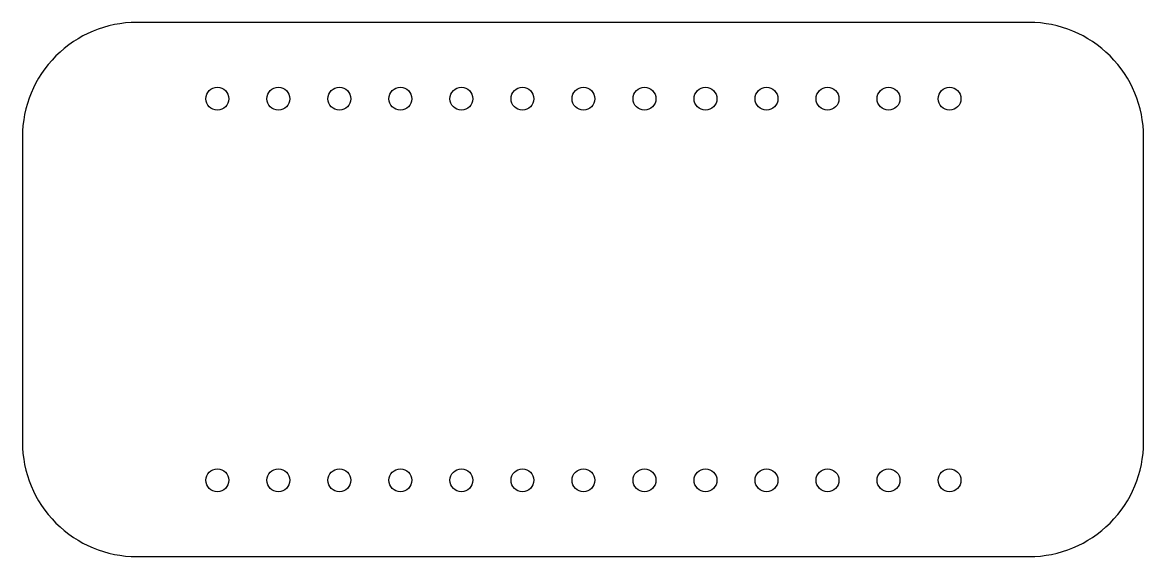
# Model space of a CAD drawing. Header units: millimetres. Extents: x -124 to 24, y -70 to 0.
import ezdxf

# ---------------------------------------------------------------- set-up
doc = ezdxf.new("R2010")
doc.units = ezdxf.units.MM
doc.layers.get('0').update_dxf_attribs({"linetype": 'CONTINUOUS'})

msp = doc.modelspace()

# ---------------------------------------------------------------- linework, layer by layer
msp.add_lwpolyline([(-108.5, -0.05, 0.414214), (-123.5, -15.05), (-123.5, -55.05, 0.414214), (-108.5, -70.05), (8.5, -70.05, 0.414214), (23.5, -55.05), (23.5, -15.05, 0.414214), (8.5, -0.05)], format="xyb", close=True)
for centre in [(-97.94, -10.05), (-89.94, -10.05), (-81.94, -10.05), (-73.94, -10.05), (-65.94, -10.05), (-57.94, -10.05), (-49.94, -10.05), (-41.94, -10.05), (-33.94, -10.05), (-25.94, -10.05), (-17.94, -10.05), (-9.94, -10.05), (-1.94, -10.05), (-97.94, -60.05), (-89.94, -60.05), (-81.94, -60.05), (-73.94, -60.05), (-65.94, -60.05), (-57.94, -60.05), (-49.94, -60.05), (-41.94, -60.05), (-33.94, -60.05), (-25.94, -60.05), (-17.94, -60.05), (-9.94, -60.05), (-1.94, -60.05)]:
    msp.add_circle(centre, 1.5)

doc.saveas('drawing.dxf')
